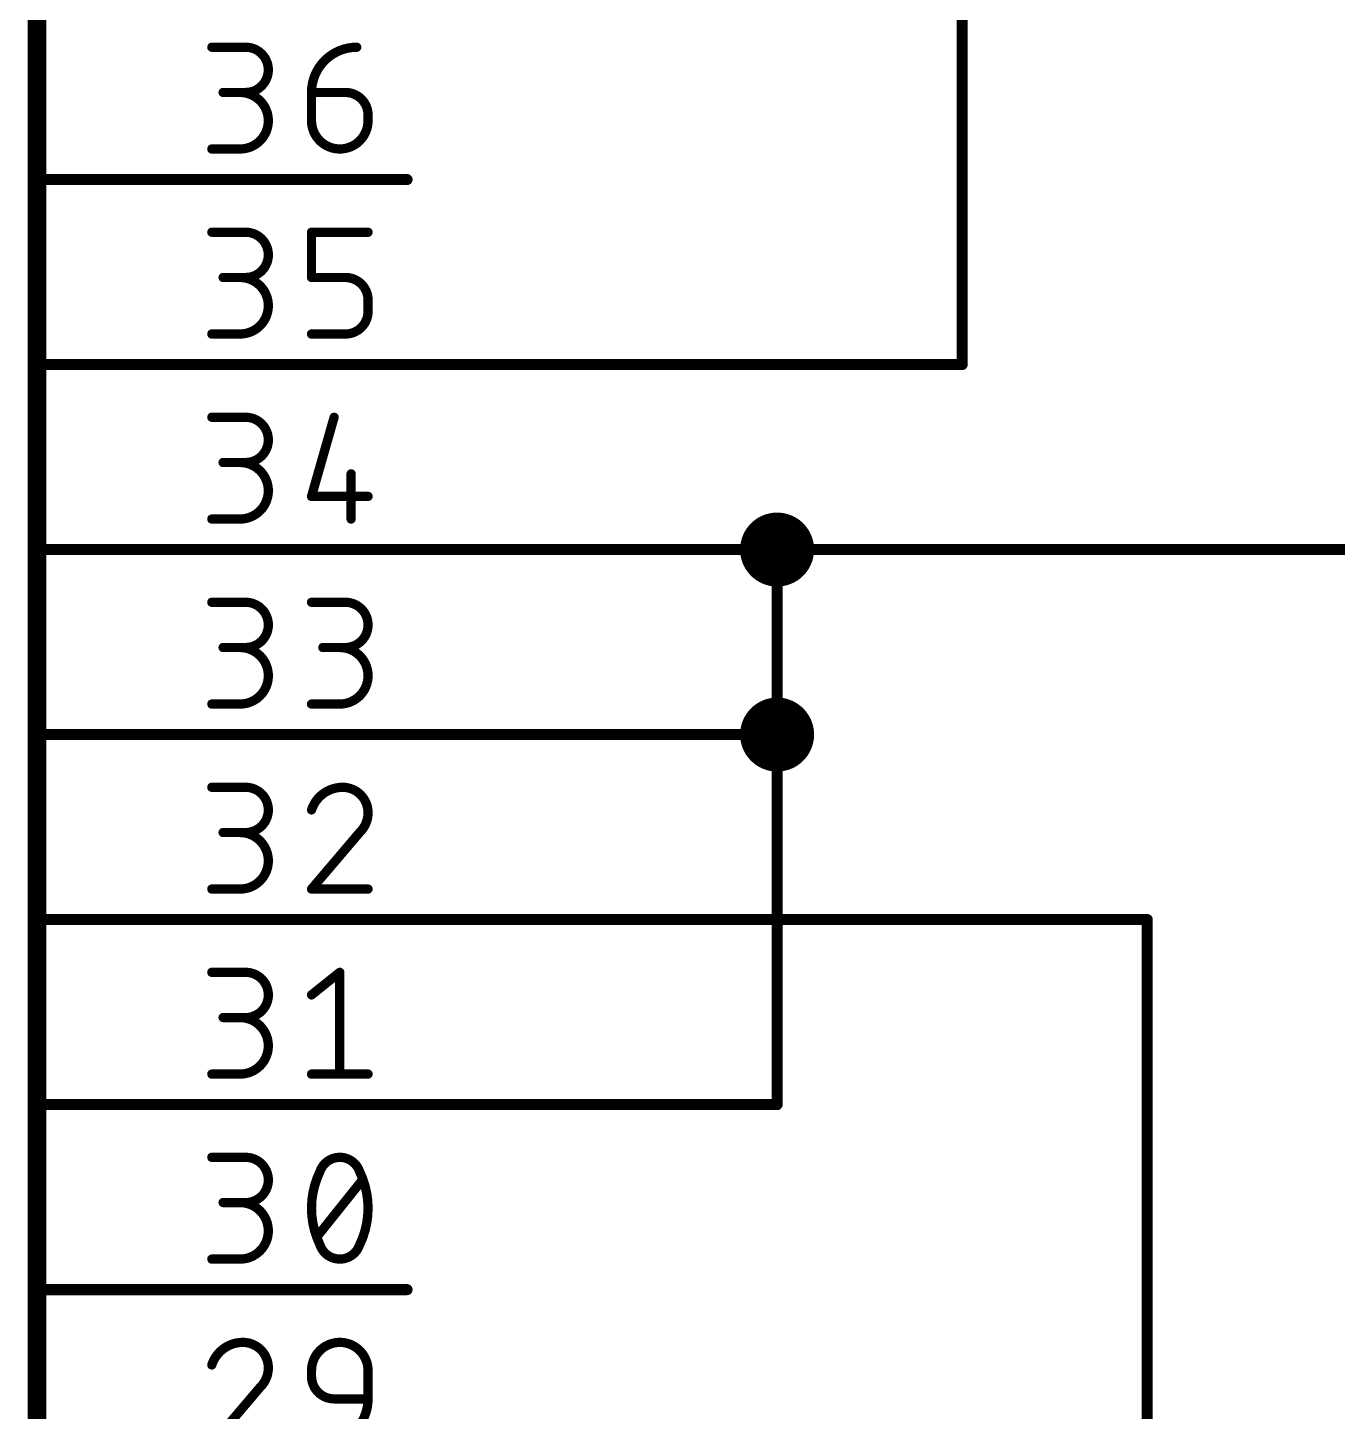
# Model space of a CAD drawing. Extents: x 0 to 261, y -15 to 164.
# Drawn here: x 90.04 to 108.02, y 71.23 to 90.22 of the extents above; entities that cross this region are included whole.
import ezdxf

# ---------------------------------------------------------------- set-up
doc = ezdxf.new("R2010")
doc.units = 0
for name, color, linetype in [('91', 110, 'CONTINUOUS'), ('94', 12, 'CONTINUOUS'), ('95', 253, 'CONTINUOUS')]:
    doc.layers.add(name, color=color, linetype=linetype)

msp = doc.modelspace()

# ---------------------------------------------------------------- linework, layer by layer
at = {"layer": '91', "const_width": 0.1524}
for points in [[(102.87, 85.598), (102.87, 113.538)], [(95.25, 85.598), (102.87, 85.598)], [(95.25, 83.058), (100.33, 83.058)], [(100.33, 83.058), (100.33, 80.518)], [(113.03, 83.058), (100.33, 83.058)], [(100.33, 80.518), (95.25, 80.518)], [(100.33, 75.438), (100.33, 80.518)], [(95.25, 77.978), (105.41, 77.978)], [(105.41, 77.978), (105.41, 72.898)], [(95.25, 75.438), (100.33, 75.438)]]:
    msp.add_lwpolyline(points, dxfattribs=at)
at = {"layer": '91'}
for points, const_width in [([(95.25, 85.6361, 1), (95.25, 85.5599)], 0.0762), ([(102.87, 85.5599, 1), (102.87, 85.6361)], 0.0762), ([(102.8319, 85.598, 1), (102.9081, 85.598)], 0.0762), ([(100.33, 82.804, 1), (100.33, 83.312, 1), (100.33, 82.804)], 0.508), ([(95.25, 83.0961, 1), (95.25, 83.0199)], 0.0762), ([(100.3681, 83.058, 1), (100.2919, 83.058)], 0.0762), ([(100.33, 83.0961, 1), (100.33, 83.0199)], 0.0762), ([(100.33, 83.0199, 1), (100.33, 83.0961)], 0.0762), ([(100.33, 80.264, 1), (100.33, 80.772, 1), (100.33, 80.264)], 0.508), ([(95.25, 80.5561, 1), (95.25, 80.4799)], 0.0762), ([(100.3681, 80.518, 1), (100.2919, 80.518)], 0.0762), ([(100.2919, 80.518, 1), (100.3681, 80.518)], 0.0762), ([(100.33, 80.4799, 1), (100.33, 80.5561)], 0.0762), ([(95.25, 78.0161, 1), (95.25, 77.9399)], 0.0762), ([(105.4481, 77.978, 1), (105.3719, 77.978)], 0.0762), ([(105.41, 77.9399, 1), (105.41, 78.0161)], 0.0762), ([(95.25, 75.4761, 1), (95.25, 75.3999)], 0.0762), ([(100.2919, 75.438, 1), (100.3681, 75.438)], 0.0762), ([(100.33, 75.3999, 1), (100.33, 75.4761)], 0.0762), ([(105.3719, 72.898, 1), (105.4481, 72.898)], 0.0762)]:
    msp.add_lwpolyline(points, format="xyb", dxfattribs=dict(at, const_width=const_width))
at = {"layer": '94'}
for points, const_width in [([(90.17, 44.958), (90.17, 100.838)], 0.254), ([(95.25, 88.138), (90.17, 88.138)], 0.1524), ([(95.25, 85.598), (90.17, 85.598)], 0.1524), ([(95.25, 83.058), (90.17, 83.058)], 0.1524), ([(95.25, 80.518), (90.17, 80.518)], 0.1524), ([(95.25, 77.978), (90.17, 77.978)], 0.1524), ([(95.25, 75.438), (90.17, 75.438)], 0.1524), ([(95.25, 72.898), (90.17, 72.898)], 0.1524), ([(105.41, 72.898), (105.41, 70.358)], 0.1524)]:
    msp.add_lwpolyline(points, dxfattribs=dict(at, const_width=const_width))
at = {"layer": '94', "const_width": 0.0762}
for points in [[(90.17, 88.1761, 1), (90.17, 88.0999)], [(95.25, 88.0999, 1), (95.25, 88.1761)], [(90.17, 85.6361, 1), (90.17, 85.5599)], [(95.25, 85.5599, 1), (95.25, 85.6361)], [(90.17, 83.0961, 1), (90.17, 83.0199)], [(95.25, 83.0199, 1), (95.25, 83.0961)], [(90.17, 80.5561, 1), (90.17, 80.4799)], [(95.25, 80.4799, 1), (95.25, 80.5561)], [(90.17, 78.0161, 1), (90.17, 77.9399)], [(95.25, 77.9399, 1), (95.25, 78.0161)], [(90.17, 75.4761, 1), (90.17, 75.3999)], [(95.25, 75.3999, 1), (95.25, 75.4761)], [(90.17, 72.9361, 1), (90.17, 72.8599)], [(95.25, 72.8599, 1), (95.25, 72.9361)], [(105.4481, 72.898, 1), (105.3719, 72.898)]]:
    msp.add_lwpolyline(points, format="xyb", dxfattribs=at)
at = {"layer": '95'}
for points, const_width in [([(92.5703, 89.9859, 1), (92.5703, 89.9224)], 0.0635), ([(93.036, 89.9859, 1), (93.036, 89.9224)], 0.0635), ([(93.036, 89.3332, 1), (93.036, 89.9541)], 0.127), ([(93.036, 89.9224, 1), (93.036, 89.9859)], 0.0635), ([(94.56, 89.9541, 0.4142), (93.9392, 89.3332)], 0.127), ([(94.56, 89.9224, 1), (94.56, 89.9858)], 0.0635), ([(92.7255, 89.365, 1), (92.7255, 89.3015)], 0.0635), ([(92.9584, 88.5571, 1), (92.9584, 89.3332)], 0.127), ([(92.9584, 89.365, 1), (92.9584, 89.3015)], 0.0635), ([(93.036, 89.365, 1), (93.036, 89.3015)], 0.0635), ([(93.036, 89.3015, 1), (93.036, 89.365)], 0.0635), ([(93.9709, 89.3332, 1), (93.9074, 89.3332)], 0.0635), ([(93.9074, 89.3332, 1), (93.9709, 89.3332)], 0.0635), ([(93.9392, 89.365, 1), (93.9392, 89.3015)], 0.0635), ([(94.7153, 89.0228, 0.4142), (94.4048, 89.3332)], 0.127), ([(94.4048, 89.365, 1), (94.4048, 89.3015)], 0.0635), ([(94.4048, 89.3015, 1), (94.4048, 89.365)], 0.0635), ([(93.9391, 88.9452, 1), (94.7153, 88.9452)], 0.127), ([(93.9709, 88.9452, 1), (93.9074, 88.9452)], 0.0635), ([(93.9074, 88.9452, 1), (93.9709, 88.9452)], 0.0635), ([(94.747, 89.0228, 1), (94.6835, 89.0228)], 0.0635), ([(94.6835, 89.0228, 1), (94.747, 89.0228)], 0.0635), ([(94.747, 88.9452, 1), (94.6835, 88.9452)], 0.0635), ([(94.6835, 88.9452, 1), (94.747, 88.9452)], 0.0635), ([(92.5703, 88.5889, 1), (92.5703, 88.5254)], 0.0635), ([(92.9584, 88.5889, 1), (92.9584, 88.5254)], 0.0635), ([(92.9584, 88.5254, 1), (92.9584, 88.5889)], 0.0635), ([(92.5703, 87.4459, 1), (92.5703, 87.3824)], 0.0635), ([(93.036, 86.7932, 1), (93.036, 87.4141)], 0.127), ([(93.036, 87.4459, 1), (93.036, 87.3824)], 0.0635), ([(93.036, 87.3824, 1), (93.036, 87.4459)], 0.0635), ([(93.9709, 87.4141, 1), (93.9074, 87.4141)], 0.0635), ([(93.9392, 87.4459, 1), (93.9392, 87.3824)], 0.0635), ([(94.7153, 87.3824, 1), (94.7153, 87.4459)], 0.0635), ([(92.7255, 86.825, 1), (92.7255, 86.7615)], 0.0635), ([(92.9584, 86.825, 1), (92.9584, 86.7615)], 0.0635), ([(92.9584, 86.0171, 1), (92.9584, 86.7932)], 0.127), ([(93.036, 86.825, 1), (93.036, 86.7615)], 0.0635), ([(93.036, 86.7615, 1), (93.036, 86.825)], 0.0635), ([(93.9074, 86.7932, 1), (93.9709, 86.7932)], 0.0635), ([(93.9392, 86.825, 1), (93.9392, 86.7615)], 0.0635), ([(94.4048, 86.825, 1), (94.4048, 86.7615)], 0.0635), ([(94.7153, 86.4828, 0.4142), (94.4048, 86.7932)], 0.127), ([(94.4048, 86.7615, 1), (94.4048, 86.825)], 0.0635), ([(94.747, 86.4828, 1), (94.6835, 86.4828)], 0.0635), ([(94.6835, 86.4828, 1), (94.747, 86.4828)], 0.0635), ([(94.4048, 86.0171, 0.4142), (94.7153, 86.3275)], 0.127), ([(94.747, 86.3275, 1), (94.6835, 86.3275)], 0.0635), ([(94.6835, 86.3275, 1), (94.747, 86.3275)], 0.0635), ([(92.5703, 86.0489, 1), (92.5703, 85.9853)], 0.0635), ([(92.9584, 86.0489, 1), (92.9584, 85.9853)], 0.0635), ([(92.9584, 85.9853, 1), (92.9584, 86.0489)], 0.0635), ([(93.9392, 86.0489, 1), (93.9392, 85.9853)], 0.0635), ([(94.4048, 86.0489, 1), (94.4048, 85.9853)], 0.0635), ([(94.4048, 85.9853, 1), (94.4048, 86.0489)], 0.0635), ([(92.5703, 84.9059, 1), (92.5703, 84.8423)], 0.0635), ([(93.036, 84.9059, 1), (93.036, 84.8423)], 0.0635), ([(93.036, 84.2532, 1), (93.036, 84.8741)], 0.127), ([(93.036, 84.8423, 1), (93.036, 84.9059)], 0.0635), ([(94.2801, 84.8654, 1), (94.2191, 84.8828)], 0.0635), ([(92.7255, 84.285, 1), (92.7255, 84.2215)], 0.0635), ([(92.9584, 83.4771, 1), (92.9584, 84.2532)], 0.127), ([(92.9584, 84.285, 1), (92.9584, 84.2215)], 0.0635), ([(93.036, 84.285, 1), (93.036, 84.2215)], 0.0635), ([(93.036, 84.2215, 1), (93.036, 84.285)], 0.0635), ([(94.5142, 84.098, 1), (94.4507, 84.098)], 0.0635), ([(93.9086, 83.7963, 1), (93.9697, 83.7788)], 0.0635), ([(93.9392, 83.8193, 1), (93.9392, 83.7558)], 0.0635), ([(94.7153, 83.7558, 1), (94.7153, 83.8193)], 0.0635), ([(92.5703, 83.5089, 1), (92.5703, 83.4454)], 0.0635), ([(92.9584, 83.5089, 1), (92.9584, 83.4454)], 0.0635), ([(92.9584, 83.4454, 1), (92.9584, 83.5089)], 0.0635), ([(94.4507, 83.4771, 1), (94.5142, 83.4771)], 0.0635), ([(92.5703, 82.3659, 1), (92.5703, 82.3024)], 0.0635), ([(93.036, 81.7132, 1), (93.036, 82.3341)], 0.127), ([(93.036, 82.3659, 1), (93.036, 82.3024)], 0.0635), ([(93.036, 82.3024, 1), (93.036, 82.3659)], 0.0635), ([(93.9392, 82.3659, 1), (93.9392, 82.3024)], 0.0635), ([(94.4048, 81.7132, 1), (94.4048, 82.3341)], 0.127), ([(94.4048, 82.3659, 1), (94.4048, 82.3024)], 0.0635), ([(94.4048, 82.3024, 1), (94.4048, 82.3659)], 0.0635), ([(92.7255, 81.745, 1), (92.7255, 81.6815)], 0.0635), ([(92.9584, 81.745, 1), (92.9584, 81.6815)], 0.0635), ([(92.9584, 80.9371, 1), (92.9584, 81.7132)], 0.127), ([(93.036, 81.745, 1), (93.036, 81.6815)], 0.0635), ([(93.036, 81.6815, 1), (93.036, 81.745)], 0.0635), ([(94.0944, 81.745, 1), (94.0944, 81.6815)], 0.0635), ([(94.3272, 81.745, 1), (94.3272, 81.6815)], 0.0635), ([(94.3272, 80.9371, 1), (94.3272, 81.7132)], 0.127), ([(94.4048, 81.745, 1), (94.4048, 81.6815)], 0.0635), ([(94.4048, 81.6815, 1), (94.4048, 81.745)], 0.0635), ([(92.5703, 80.9689, 1), (92.5703, 80.9053)], 0.0635), ([(92.9584, 80.9689, 1), (92.9584, 80.9053)], 0.0635), ([(92.9584, 80.9053, 1), (92.9584, 80.9689)], 0.0635), ([(93.9392, 80.9689, 1), (93.9392, 80.9053)], 0.0635), ([(94.3272, 80.9689, 1), (94.3272, 80.9053)], 0.0635), ([(94.3272, 80.9053, 1), (94.3272, 80.9689)], 0.0635), ([(92.5703, 79.8259, 1), (92.5703, 79.7623)], 0.0635), ([(93.036, 79.8259, 1), (93.036, 79.7623)], 0.0635), ([(93.036, 79.1732, 1), (93.036, 79.7941)], 0.127), ([(93.036, 79.7623, 1), (93.036, 79.8259)], 0.0635), ([(94.366, 79.7941, 0.3252), (93.9391, 79.4837)], 0.127), ([(94.366, 79.8259, 1), (94.366, 79.7623)], 0.0635), ([(94.7153, 79.4449, 0.4142), (94.366, 79.7941)], 0.127), ([(94.366, 79.7624, 1), (94.366, 79.8258)], 0.0635), ([(93.9089, 79.4934, 1), (93.9694, 79.4739)], 0.0635), ([(94.5988, 79.1732, 0.2053), (94.7153, 79.4449)], 0.127), ([(94.747, 79.4448, 1), (94.6835, 79.4449)], 0.0635), ([(94.6835, 79.4449, 1), (94.747, 79.4449)], 0.0635), ([(92.7255, 79.205, 1), (92.7255, 79.1415)], 0.0635), ([(92.9584, 79.205, 1), (92.9584, 79.1415)], 0.0635), ([(92.9584, 78.3971, 1), (92.9584, 79.1732)], 0.127), ([(93.036, 79.205, 1), (93.036, 79.1415)], 0.0635), ([(93.036, 79.1415, 1), (93.036, 79.205)], 0.0635), ([(94.5769, 79.1962, 1), (94.6207, 79.1502)], 0.0635), ([(94.623, 79.1526, 1), (94.5747, 79.1938)], 0.0635), ([(92.5703, 78.4289, 1), (92.5703, 78.3654)], 0.0635), ([(92.9584, 78.4289, 1), (92.9584, 78.3654)], 0.0635), ([(92.9584, 78.3654, 1), (92.9584, 78.4289)], 0.0635), ([(93.9392, 78.4289, 1), (93.9392, 78.3654)], 0.0635), ([(94.7153, 78.3654, 1), (94.7153, 78.4289)], 0.0635), ([(93.915, 78.4177, 1), (93.9633, 78.3765)], 0.0635), ([(92.5703, 77.2859, 1), (92.5703, 77.2224)], 0.0635), ([(93.036, 77.2859, 1), (93.036, 77.2224)], 0.0635), ([(93.036, 76.6332, 1), (93.036, 77.2541)], 0.127), ([(93.036, 77.2224, 1), (93.036, 77.2859)], 0.0635), ([(94.359, 77.2541, 1), (94.2955, 77.2541)], 0.0635), ([(94.347, 77.2293, 1), (94.3074, 77.2789)], 0.0635), ([(93.9193, 76.9684, 1), (93.959, 76.9189)], 0.0635), ([(92.7255, 76.665, 1), (92.7255, 76.6015)], 0.0635), ([(92.9584, 76.665, 1), (92.9584, 76.6015)], 0.0635), ([(92.9584, 75.8571, 1), (92.9584, 76.6332)], 0.127), ([(93.036, 76.665, 1), (93.036, 76.6015)], 0.0635), ([(93.036, 76.6015, 1), (93.036, 76.665)], 0.0635), ([(92.5703, 75.8889, 1), (92.5703, 75.8254)], 0.0635), ([(92.9584, 75.8889, 1), (92.9584, 75.8254)], 0.0635), ([(92.9584, 75.8254, 1), (92.9584, 75.8889)], 0.0635), ([(93.9392, 75.8889, 1), (93.9392, 75.8254)], 0.0635), ([(94.2955, 75.8571, 1), (94.359, 75.8571)], 0.0635), ([(94.7153, 75.8254, 1), (94.7153, 75.8889)], 0.0635), ([(92.5703, 74.7459, 1), (92.5703, 74.6823)], 0.0635), ([(93.036, 74.7459, 1), (93.036, 74.6823)], 0.0635), ([(93.036, 74.0932, 1), (93.036, 74.7141)], 0.127), ([(93.036, 74.6823, 1), (93.036, 74.7459)], 0.0635), ([(94.3272, 74.7141, 0.3205), (94.0556, 74.5201)], 0.127), ([(94.5988, 74.5201, 0.3205), (94.3272, 74.7141)], 0.127), ([(94.3272, 74.7458, 1), (94.3272, 74.6824)], 0.0635), ([(94.3272, 74.6824, 1), (94.3272, 74.7458)], 0.0635), ([(94.0556, 74.5201, 0.1139), (93.9392, 74.0156)], 0.127), ([(94.0255, 74.5304, 1), (94.0856, 74.5098)], 0.0635), ([(94.0841, 74.5062, 1), (94.027, 74.534)], 0.0635), ([(94.7153, 74.0156, 0.1139), (94.5988, 74.5201)], 0.127), ([(94.6274, 74.534, 1), (94.5703, 74.5062)], 0.0635), ([(94.5688, 74.5098, 1), (94.6289, 74.5304)], 0.0635), ([(94.6624, 74.3838, 1), (94.6129, 74.4235)], 0.0635), ([(92.7255, 74.125, 1), (92.7255, 74.0615)], 0.0635), ([(92.9584, 74.125, 1), (92.9584, 74.0615)], 0.0635), ([(92.9584, 73.3171, 1), (92.9584, 74.0932)], 0.127), ([(93.036, 74.125, 1), (93.036, 74.0615)], 0.0635), ([(93.036, 74.0615, 1), (93.036, 74.125)], 0.0635), ([(93.9709, 74.0156, 1), (93.9074, 74.0156)], 0.0635), ([(93.9074, 74.0156, 1), (93.9709, 74.0156)], 0.0635), ([(93.9392, 74.0156, 0.1139), (94.0556, 73.5111)], 0.127), ([(94.5988, 73.5111, 0.1139), (94.7153, 74.0156)], 0.127), ([(94.747, 74.0156, 1), (94.6835, 74.0156)], 0.0635), ([(94.6835, 74.0156, 1), (94.747, 74.0156)], 0.0635), ([(93.992, 73.6474, 1), (94.0416, 73.6077)], 0.0635), ([(94.0856, 73.5214, 1), (94.0255, 73.5008)], 0.0635), ([(94.0556, 73.5111, 0.3205), (94.3272, 73.3171)], 0.127), ([(94.027, 73.4972, 1), (94.0841, 73.525)], 0.0635), ([(94.3272, 73.3171, 0.3205), (94.5988, 73.5111)], 0.127), ([(94.5703, 73.525, 1), (94.6274, 73.4972)], 0.0635), ([(94.6289, 73.5008, 1), (94.5688, 73.5214)], 0.0635), ([(92.5703, 73.3489, 1), (92.5703, 73.2854)], 0.0635), ([(92.9584, 73.3489, 1), (92.9584, 73.2854)], 0.0635), ([(92.9584, 73.2854, 1), (92.9584, 73.3489)], 0.0635), ([(94.3272, 73.3488, 1), (94.3272, 73.2854)], 0.0635), ([(94.3272, 73.2854, 1), (94.3272, 73.3488)], 0.0635), ([(92.9972, 72.1741, 0.3252), (92.5703, 71.8637)], 0.127), ([(92.9972, 72.2059, 1), (92.9972, 72.1424)], 0.0635), ([(93.3464, 71.8248, 0.4142), (92.9972, 72.1741)], 0.127), ([(92.9972, 72.1424, 1), (92.9972, 72.2058)], 0.0635), ([(94.7153, 71.786, 1), (93.9392, 71.786)], 0.127), ([(92.5401, 71.8734, 1), (92.6005, 71.8539)], 0.0635), ([(93.23, 71.5532, 0.2053), (93.3464, 71.8248)], 0.127), ([(93.3782, 71.8248, 1), (93.3147, 71.8249)], 0.0635), ([(93.3147, 71.8248, 1), (93.3782, 71.8248)], 0.0635), ([(93.9709, 71.786, 1), (93.9074, 71.786)], 0.0635), ([(93.9074, 71.786, 1), (93.9709, 71.786)], 0.0635), ([(94.747, 71.786, 1), (94.6835, 71.786)], 0.0635), ([(94.6835, 71.786, 1), (94.747, 71.786)], 0.0635), ([(93.2542, 71.5326, 1), (93.2058, 71.5738)], 0.0635), ([(93.9709, 71.7084, 1), (93.9074, 71.7084)], 0.0635), ([(93.9074, 71.7084, 1), (93.9709, 71.7084)], 0.0635), ([(93.9392, 71.7084, 0.4142), (94.2496, 71.398)], 0.127), ([(93.2081, 71.5762, 1), (93.2519, 71.5302)], 0.0635), ([(94.0944, 70.7771, 0.4142), (94.7153, 71.398)], 0.127), ([(94.2496, 71.4297, 1), (94.2496, 71.3662)], 0.0635), ([(94.2496, 71.3662, 1), (94.2496, 71.4297)], 0.0635), ([(94.747, 71.398, 1), (94.6835, 71.398)], 0.0635), ([(94.6835, 71.398, 1), (94.747, 71.398)], 0.0635), ([(94.7153, 71.3662, 1), (94.7153, 71.4297)], 0.0635)]:
    msp.add_lwpolyline(points, format="xyb", dxfattribs=dict(at, const_width=const_width))
at = {"layer": '95', "const_width": 0.127}
for points in [[(92.5703, 89.9541), (93.036, 89.9541)], [(93.036, 89.3332), (92.7255, 89.3332)], [(93.9392, 89.3332), (94.4048, 89.3332)], [(93.9392, 88.9452), (93.9392, 89.3332)], [(94.7153, 89.0228), (94.7153, 88.9452)], [(92.5703, 88.5571), (92.9584, 88.5571)], [(92.5703, 87.4141), (93.036, 87.4141)], [(93.9392, 86.7932), (93.9392, 87.4141)], [(93.9392, 87.4141), (94.7153, 87.4141)], [(93.036, 86.7932), (92.7255, 86.7932)], [(94.4048, 86.7932), (93.9392, 86.7932)], [(94.7153, 86.3275), (94.7153, 86.4828)], [(92.5703, 86.0171), (92.9584, 86.0171)], [(93.9392, 86.0171), (94.4048, 86.0171)], [(92.5703, 84.8741), (93.036, 84.8741)], [(94.2496, 84.8741), (93.9392, 83.7875)], [(93.036, 84.2532), (92.7255, 84.2532)], [(94.4824, 84.098), (94.4824, 83.4771)], [(93.9392, 83.7875), (94.7153, 83.7875)], [(92.5703, 83.4771), (92.9584, 83.4771)], [(92.5703, 82.3341), (93.036, 82.3341)], [(93.9392, 82.3341), (94.4048, 82.3341)], [(93.036, 81.7132), (92.7255, 81.7132)], [(94.4048, 81.7132), (94.0944, 81.7132)], [(92.5703, 80.9371), (92.9584, 80.9371)], [(93.9392, 80.9371), (94.3272, 80.9371)], [(92.5703, 79.7941), (93.036, 79.7941)], [(93.036, 79.1732), (92.7255, 79.1732)], [(94.5988, 79.1732), (93.9392, 78.3971)], [(92.5703, 78.3971), (92.9584, 78.3971)], [(93.9392, 78.3971), (94.7153, 78.3971)], [(92.5703, 77.2541), (93.036, 77.2541)], [(93.9392, 76.9437), (94.3272, 77.2541)], [(94.3272, 77.2541), (94.3272, 75.8571)], [(93.036, 76.6332), (92.7255, 76.6332)], [(92.5703, 75.8571), (92.9584, 75.8571)], [(93.9392, 75.8571), (94.7153, 75.8571)], [(92.5703, 74.7141), (93.036, 74.7141)], [(94.0168, 73.6275), (94.6377, 74.4037)], [(93.036, 74.0932), (92.7255, 74.0932)], [(92.5703, 73.3171), (92.9584, 73.3171)], [(93.9392, 71.7084), (93.9392, 71.786)], [(94.7153, 71.786), (94.7153, 71.398)], [(93.23, 71.5532), (92.5703, 70.7771)], [(94.7153, 71.398), (94.2496, 71.398)]]:
    msp.add_lwpolyline(points, dxfattribs=at)

doc.saveas('drawing.dxf')
